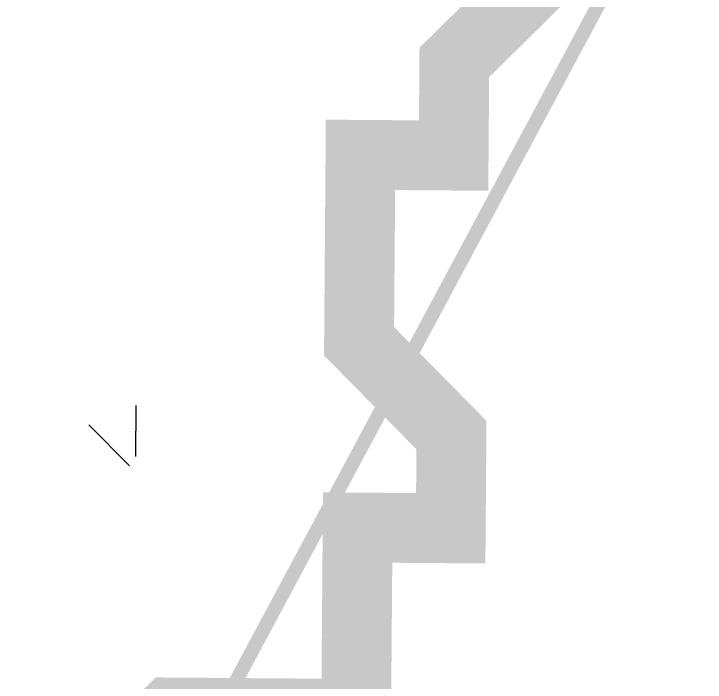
# Model space of a CAD drawing. Header units: metres. Extents: x 326467 to 340077, y 1811030 to 1824953.
# Drawn here: x 329478.1 to 329508.11, y 1812798.96 to 1812827.96 of the extents above; entities that cross this region are included whole.
import ezdxf

# ---------------------------------------------------------------- set-up
doc = ezdxf.new("R2010")
doc.units = ezdxf.units.M
doc.header["$MEASUREMENT"] = 0
for name, color, linetype in [('HAZARDS LINE', 1, 'Continuous'), ('MANGROOVE', 112, 'Continuous'), ('SURVEY PLOT BOUNDARY', 35, 'Continuous')]:
    doc.layers.add(name, color=color, linetype=linetype)

# ---------------------------------------------------------------- blocks, each defined once
blk = doc.blocks.new('16')
at = {"layer": 'MANGROOVE'}
h = blk.add_hatch(dxfattribs=at)
h.set_pattern_fill('GRASS', color=256, scale=0.606428, angle=-0.4421)
h.set_pattern_definition([(89.55787, (320150.772, 1810233.299), (-10.807394, 10.975486), [2.888115, -18.895414]), (44.55787, (320150.772, 1810233.299), (-10.807394, 10.975486), [2.888115, -12.515166]), (134.55787, (320150.772, 1810233.299), (-10.975486, -10.807394), [2.888115, -12.515166])])
h.paths.add_polyline_path([(329495.318, 1812826.445), (329509.252, 1812862.849), (329546.8, 1812893.722), (329583.672, 1812941.163), (329604.767, 1813003.101), (329619.428, 1813062.81), (329615.697, 1813084.315), (329601.89, 1813099.168), (329589.236, 1813119.021), (329582.706, 1813138.826), (329570.571, 1813150.861), (329568.441, 1813148.764), (329539.988, 1813128.767), (329527.799, 1813120.774), (329515.547, 1813104.695), (329503.232, 1813080.531), (329490.824, 1813044.237), (329474.373, 1813007.974), (329445.733, 1812963.718), (329380.337, 1812871.227), (329306.824, 1812774.754), (329245.657, 1812706.49), (329237.51, 1812698.466), (329208.995, 1812670.383), (329184.584, 1812650.355), (329152.12, 1812634.432), (329127.803, 1812626.533), (329091.358, 1812618.728), (329050.903, 1812614.997), (329032.712, 1812615.137), (329024.468, 1812604.329), (329021.562, 1812588.492), (329023.891, 1812565.658), (329029.344, 1812550.591), (329037.627, 1812541.624), (329059.531, 1812529.769), (329124.506, 1812528.703), (329209.361, 1812556.429), (329287.792, 1812607.677), (329330.989, 1812649.08), (329374.016, 1812698.135), (329389.986, 1812711.089), (329403.682, 1812717.939), (329441.805, 1812747.003)])
at = {"layer": 'HAZARDS LINE', "lineweight": 18, "const_width": 3.032}
blk.add_lwpolyline([(329480.805, 1812793.628), (329484.878, 1812797.64), (329488.921, 1812797.609), (329492.963, 1812797.578), (329492.994, 1812801.621), (329493.026, 1812805.664), (329497.068, 1812805.633), (329497.099, 1812809.676), (329493.088, 1812813.75), (329493.119, 1812817.793), (329493.15, 1812821.836), (329497.193, 1812821.805), (329497.224, 1812825.848), (329501.298, 1812829.86)], dxfattribs=at)
at = {"layer": 'SURVEY PLOT BOUNDARY', "lineweight": 18, "const_width": 0.606}
blk.add_lwpolyline([(329788.761, 1813409.879), (329783.813, 1813292.661), (329746.995, 1813236.339), (329750.912, 1813220.135), (329738.66, 1813204.057), (329722.522, 1813208.224), (329685.734, 1813155.945), (329620.463, 1813079.626), (329607.898, 1813023.117), (329587.405, 1812986.885), (329575.029, 1812954.634), (329558.703, 1812934.543), (329525.864, 1812870.104), (329484.847, 1812793.597)], dxfattribs=at)
blk.add_lwpolyline([(329610.443, 1812829.018), (329606.214, 1812804.791), (329618.123, 1812776.395), (329601.579, 1812728.003), (329605.527, 1812715.843), (329593.4, 1812715.937), (329589.326, 1812711.925), (329573.063, 1812699.92), (329560.717, 1812671.712), (329532.327, 1812659.801), (329524.398, 1812680.079), (329520.543, 1812704.369), (329528.69, 1812712.393), (329516.75, 1812736.745), (329480.181, 1812712.767), (329464.042, 1812716.935), (329447.779, 1812704.93), (329451.697, 1812688.727), (329415.221, 1812676.878), (329403.312, 1812705.273), (329484.847, 1812793.597), (329525.864, 1812870.104), (329562.184, 1812861.737), (329586.22, 1812833.248)], close=True, dxfattribs=at)

msp = doc.modelspace()

# ---------------------------------------------------------------- block references
msp.add_blockref('16', (0, 0))

doc.saveas('drawing.dxf')
